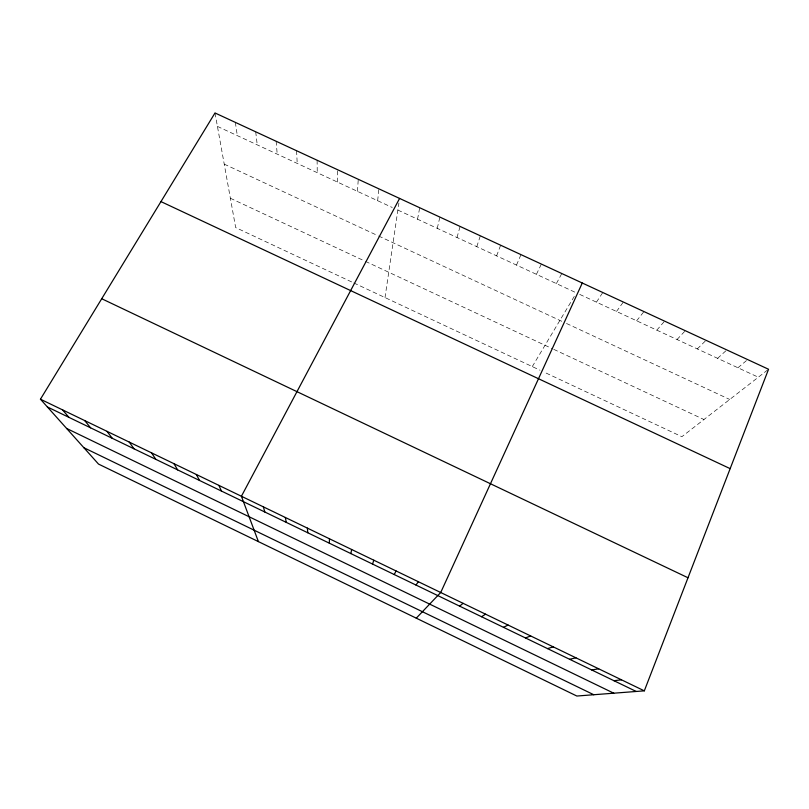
<?xml version="1.0" encoding="UTF-8"?>
<svg xmlns="http://www.w3.org/2000/svg" width="809" height="809" viewBox="0 0 809 809"><rect width="100%" height="100%" fill="white"/><g stroke="black" fill="none" stroke-linecap="round" stroke-linejoin="round"><path stroke-width="0.61" stroke-dasharray="4.04 3.03" d="M337.343 182.015L337.656 169.748M357.477 191.349L358.256 179.285M377.651 200.703L378.895 188.841M385.013 297.57L398.898 203.089M417.545 219.199L419.709 207.741M437.254 228.34L439.884 217.085M457.004 237.502L460.088 226.439M476.794 246.674L480.344 235.813M496.625 255.877L500.64 245.218M516.506 265.089L520.986 254.633M536.428 274.322L541.373 264.068M556.38 283.575L561.8 273.533M532.282 366.588L574.532 295.952M596.435 302.151L602.796 292.514M616.519 311.465L623.355 302.03M636.643 320.799L643.964 311.576M656.817 330.153L664.614 321.133M677.032 339.517L685.314 330.719M697.287 348.912L706.055 340.326M717.593 358.326L726.836 349.943M737.939 367.761L747.668 359.59M767.62 369.986L681.876 436.698L544.386 372.261M217.439 126.416L392.254 207.478M397.876 210.077L576.382 292.858M579.729 294.405L758.326 377.216M224.235 164.136L377.5 235.49M378.612 236.006L562.103 321.436M566.512 323.479L729.728 399.464M230.383 198.266L364.374 260.862M365.476 261.388L552.699 348.861M553.791 349.367L703.951 419.527M351.612 281.916L235.662 227.572L215.012 112.967M353.836 282.958L539.977 370.198M235.338 122.381L237.31 135.629M255.715 131.806L257.232 144.872M276.132 141.262L277.194 154.125M296.6 150.737L297.196 163.398M317.108 160.233L317.249 172.701"/><path stroke-width="1.21" d="M329.324 543.173L329.465 538.784M350.914 553.609L351.612 549.483M372.555 564.065L373.809 560.202M644.318 690.846L768.55 369.258L215.012 112.967L40.45 399.201L98.496 464.063L576.847 696.033L644.318 690.846L40.45 399.201M582.278 283.008L440.713 592.512L416.271 618.167M394.246 574.552L396.056 570.942M399.585 198.427L241.416 496.261L258.405 541.605M415.988 585.049L418.354 581.711M459.623 606.143L463.112 603.332M481.517 616.721L485.582 614.183M503.461 627.319L508.092 625.054M525.466 637.947L530.664 635.955M547.511 648.606L553.285 646.876M569.607 659.284L575.957 657.828M591.763 669.983L598.69 668.81M613.96 680.713L621.474 679.813M160.961 201.603L730.163 468.644M101.722 298.733L688.004 577.757M47.377 406.947L636.218 691.462M66.631 428.457L613.768 693.192M83.853 447.701L593.776 694.729M62.566 409.89L68.957 417.373M84.733 420.589L90.588 427.819M106.95 431.328L112.269 438.296M129.228 442.078L134.001 448.803M151.556 452.868L155.793 459.33M173.945 463.678L177.626 469.877M196.375 474.509L199.51 480.455M218.865 485.37L221.454 491.053M263.35 506.859L264.836 512.016M285.334 517.477L286.285 522.381M307.38 528.115L307.774 532.767"/></g></svg>
